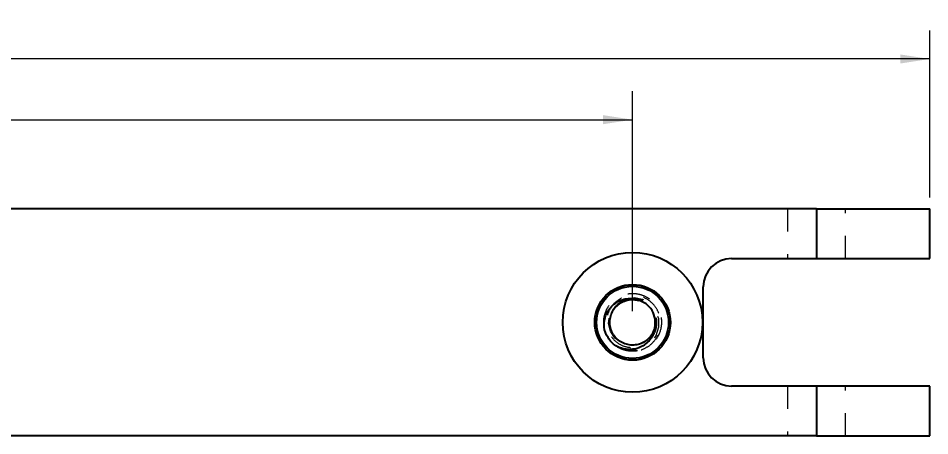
# Model space of a CAD drawing. Header units: inches. Extents: x 0 to 21.9, y 0.1 to 16.9.
# Drawn here: x 7.393 to 11.417, y 5.121 to 6.962 of the extents above; entities that cross this region are included whole.
import ezdxf

# ---------------------------------------------------------------- set-up
doc = ezdxf.new("R2010")
doc.units = ezdxf.units.IN
doc.header["$MEASUREMENT"] = 0
doc.linetypes.add('HIDDEN', pattern=[0.075, 0.05, -0.025])
doc.linetypes.add('PHANTOM', pattern=[0.5, 0.25, -0.05, 0.05, -0.05, 0.05, -0.05])
doc.layers.add('OBJECT', color=7, linetype='Continuous', lineweight=25)
doc.styles.add('SLDTEXTSTYLE0', font='TXT', dxfattribs={"width": 0.75})
doc.dimstyles.new('SLDDIMSTYLE0', dxfattribs={"dimtxt": 0.137795, "dimasz": 0.13, "dimexe": 0, "dimexo": 0.0625, "dimgap": 0.034449, "dimtad": 1, "dimdec": 3, "dimrnd": 1e-09, "dimzin": 4, "dimdsep": 46, "dimtxsty": 'SLDTEXTSTYLE0', "dimsah": 1, "dimcen": 0.09, "dimadec": 0, "dimazin": 1, "dimtfac": 1, "dimtdec": 3, "dimtofl": 0, "dimtmove": 0, "dimatfit": 3, "dimfxl": 1, "dimfrac": 2, "dimtolj": 1, "dimtzin": 12, "dimarcsym": 0})
doc.dimstyles.new('SLDDIMSTYLE1', dxfattribs={"dimtxt": 0.137795, "dimasz": 0.13, "dimexe": 0, "dimexo": 0.0625, "dimgap": 0.034449, "dimtad": 1, "dimdec": 3, "dimrnd": 1e-09, "dimzin": 12, "dimdsep": 46, "dimtxsty": 'SLDTEXTSTYLE0', "dimsah": 1, "dimcen": 0.09, "dimadec": 0, "dimazin": 3, "dimtfac": 1, "dimtdec": 3, "dimtofl": 0, "dimtmove": 0, "dimatfit": 3, "dimfxl": 1, "dimfrac": 2, "dimtolj": 1, "dimtzin": 12, "dimarcsym": 0})

# ---------------------------------------------------------------- blocks, each defined once
blk = doc.blocks.new('_D_26')
at = {"color": 7, "linetype": 'Continuous', "lineweight": 0}
for p, q in [((2.543, 6.1706), (2.543, 6.9069)), ((11.417, 6.1706), (11.417, 6.9069)), ((11.417, 6.7819), (2.543, 6.7819))]:
    blk.add_line(p, q, dxfattribs=at)
at = {"color": 7, "linetype": 'Continuous', "lineweight": 18}
for points in [[(2.543, 6.7819), (2.673, 6.7619), (2.673, 6.8019)], [(11.417, 6.7819), (11.287, 6.8019), (11.287, 6.7619)]]:
    blk.add_solid(points, dxfattribs=at)
at = {"color": 7, "linetype": 'Continuous', "lineweight": 18, "insert": (6.8217, 6.9595), "char_height": 0.1378, "attachment_point": 1, "style": 'SLDTEXTSTYLE0'}
blk.add_mtext('8.874', dxfattribs=at)
blk = doc.blocks.new('_D_30')
at = {"color": 7, "linetype": 'Continuous', "lineweight": 0}
for p, q in [((3.855, 5.6706), (3.855, 6.6393)), ((10.105, 5.6706), (10.105, 6.6393)), ((3.855, 6.5143), (10.105, 6.5143))]:
    blk.add_line(p, q, dxfattribs=at)
at = {"color": 7, "linetype": 'Continuous', "lineweight": 18}
for points in [[(3.855, 6.5143), (3.985, 6.4943), (3.985, 6.5343)], [(10.105, 6.5143), (9.975, 6.5343), (9.975, 6.4943)]]:
    blk.add_solid(points, dxfattribs=at)
at = {"color": 7, "linetype": 'Continuous', "lineweight": 18, "insert": (6.7509, 6.6919), "char_height": 0.1378, "attachment_point": 1, "style": 'SLDTEXTSTYLE0'}
blk.add_mtext('6.250', dxfattribs=at)

msp = doc.modelspace()

# ---------------------------------------------------------------- linework, layer by layer
at = {"color": 7, "linetype": 'HIDDEN', "lineweight": 18}
for p, q in [((10.78848, 6.12056), (10.78848, 5.90181)), ((11.04548, 5.90181), (11.04548, 6.12056)), ((10.20363, 5.63704), (10.19594, 5.6617)), ((10.20274, 5.59888), (10.2011, 5.59123)), ((10.78848, 5.33931), (10.78848, 5.12056)), ((11.04548, 5.12056), (11.04548, 5.33931))]:
    msp.add_line(p, q, dxfattribs=at)
at = {"color": 8, "linetype": 'PHANTOM', "lineweight": 18}
for p, q in [((10.91698, 6.12056), (10.91698, 5.90181)), ((10.91698, 5.33931), (10.91698, 5.12056))]:
    msp.add_line(p, q, dxfattribs=at)
at = {"color": 7, "linetype": 'HIDDEN', "lineweight": 18, "flags": 128}
msp.add_lwpolyline([(10.19814, 5.58038), (10.18118, 5.55263), (10.15452, 5.53086), (10.12196, 5.51905), (10.08723, 5.51869), (10.05418, 5.52986), (10.02649, 5.55149), (10.00746, 5.58108), (9.99916, 5.61571), (10.00276, 5.65113), (10.01803, 5.68385), (10.04336, 5.70977), (10.07608, 5.72608), (10.11276, 5.73072), (10.14904, 5.72306), (10.1814, 5.7035), (10.20552, 5.67439), (10.2191, 5.63817), (10.21995, 5.59932), (10.20792, 5.56176), (10.18379, 5.52974), (10.15037, 5.50721), (10.11025, 5.49656), (10.06885, 5.49963), (10.04567, 5.50763), (10.04567, 5.50763)], dxfattribs=at)
at = {"color": 7, "linetype": 'HIDDEN', "lineweight": 18}
for points, knots in [([(9.97907, 5.60003), (9.97823, 5.60798), (9.97619, 5.62706), (9.98141, 5.65757), (9.99524, 5.68853), (10.01682, 5.7148), (10.04445, 5.73456), (10.0763, 5.74639), (10.11013, 5.7495), (10.14361, 5.74372), (10.1744, 5.72936), (10.20037, 5.70746), (10.21977, 5.67956), (10.23117, 5.64756), (10.23383, 5.61369), (10.2276, 5.58029), (10.21283, 5.5497), (10.19059, 5.52402), (10.16244, 5.50499), (10.13029, 5.49402), (10.09636, 5.49179), (10.06315, 5.49856), (10.03266, 5.51323), (10.01693, 5.52882), (10.00928, 5.5364)], [0, 0, 0, 0, 0.0328382, 0.0788574, 0.125509, 0.1712007, 0.2172556, 0.2639019, 0.3095646, 0.3556542, 0.4022942, 0.4479299, 0.4940531, 0.5406857, 0.5862964, 0.6324524, 0.6790765, 0.7246643, 0.770852, 0.8174666, 0.8630334, 0.9092519, 0.9558559, 1, 1, 1, 1]), ([(10.1429, 5.49877), (10.15601, 5.50475), (10.18224, 5.5167), (10.21114, 5.54977), (10.22765, 5.5895), (10.22989, 5.63232), (10.21774, 5.67294), (10.19291, 5.70696), (10.15851, 5.73046), (10.11852, 5.74098), (10.0777, 5.73768), (10.04065, 5.72093), (10.01148, 5.69309), (9.99353, 5.65734), (9.98851, 5.61792), (9.99692, 5.57946), (10.01757, 5.54623), (10.04781, 5.52197), (10.08423, 5.50936), (10.12249, 5.50953), (10.15822, 5.52246), (10.18746, 5.54638), (10.20685, 5.57848), (10.21439, 5.61501), (10.20938, 5.65168), (10.19245, 5.68449), (10.16579, 5.70928), (10.13505, 5.72385), (10.11391, 5.72411), (10.10477, 5.72423)], [0, 0, 0, 0, 0.041106, 0.0822199, 0.1228386, 0.1631012, 0.2031522, 0.2426048, 0.2820799, 0.3207837, 0.3594908, 0.3976987, 0.4356797, 0.4734098, 0.5107057, 0.5479745, 0.5846243, 0.6212976, 0.6574977, 0.6935743, 0.7293884, 0.7649094, 0.8003565, 0.8353621, 0.8703857, 0.9049952, 0.9395583, 0.9738781, 1, 1, 1, 1]), ([(10.09267, 5.72382), (10.08228, 5.72174), (10.06029, 5.71732), (10.03198, 5.69681), (10.011, 5.66808), (10.001, 5.63391), (10.00277, 5.59839), (10.01661, 5.5663), (10.03428, 5.54404), (10.04845, 5.53704), (10.05225, 5.53516)], [0, 0, 0, 0, 0.1244581, 0.2631956, 0.4019732, 0.5394444, 0.6769316, 0.8136382, 0.9500204, 1, 1, 1, 1])]:
    msp.add_open_spline(points, degree=3, knots=knots, dxfattribs=at)
at = {"layer": 'OBJECT'}
for p, q in [((10.91698, 6.12056), (3.04296, 6.12056)), ((10.91698, 6.12056), (11.41698, 6.12056)), ((10.91698, 6.12056), (10.91698, 5.90181)), ((11.41698, 5.90181), (11.41698, 6.12056)), ((10.54198, 5.90181), (10.91698, 5.90181)), ((10.91698, 5.90181), (11.41698, 5.90181)), ((10.41698, 5.46431), (10.41698, 5.77681)), ((10.91698, 5.33931), (10.54198, 5.33931)), ((11.41698, 5.33931), (10.91698, 5.33931)), ((10.91698, 5.33931), (10.91698, 5.12056)), ((11.41698, 5.12056), (11.41698, 5.33931)), ((10.91698, 5.12056), (3.04296, 5.12056)), ((10.91698, 5.12056), (11.41698, 5.12056))]:
    msp.add_line(p, q, dxfattribs=at)
for radius in [0.30834, 0.16692, 0.15908]:
    msp.add_circle((10.10497, 5.62056), radius, dxfattribs=at)
for centre, radius, start, end in [((10.54198, 5.77681), 0.125, 90, 180), ((10.10497, 5.62056), 0.1005, 346.33999, 76.34002), ((10.54198, 5.46431), 0.125, 180, 270)]:
    msp.add_arc(centre, radius, start, end, dxfattribs=at)
for points, knots in [([(9.97907, 5.60003), (9.97856, 5.60953), (9.97905, 5.61891), (9.98219, 5.63743), (9.98491, 5.64665), (9.99231, 5.66391), (9.997, 5.67205), (10.0084, 5.68729), (10.01488, 5.69409), (10.02937, 5.70609), (10.03751, 5.71124), (10.05453, 5.7191), (10.06363, 5.72195), (10.08228, 5.72518), (10.09167, 5.72557), (10.11057, 5.72387), (10.11984, 5.72173), (10.12871, 5.71822)], [0, 0, 0, 0, 0.125, 0.125, 0.25, 0.25, 0.375, 0.375, 0.5, 0.5, 0.625, 0.625, 0.75, 0.75, 0.875, 0.875, 1, 1, 1, 1]), ([(10.20263, 5.59683), (10.19953, 5.58755), (10.19363, 5.56989), (10.17629, 5.54822), (10.15505, 5.53205), (10.13019, 5.52207), (10.10362, 5.51891), (10.07713, 5.52277), (10.05258, 5.53342), (10.03167, 5.55013), (10.0158, 5.57169), (10.00615, 5.59665), (10.00335, 5.62327), (10.00755, 5.64971), (10.01854, 5.67411), (10.03552, 5.6948), (10.0573, 5.71041), (10.08235, 5.71958), (10.10775, 5.72242), (10.12361, 5.71884), (10.13091, 5.71719)], [0, 0, 0, 0, 0.0614558, 0.1168403, 0.1723202, 0.2287168, 0.2840564, 0.3395832, 0.3959772, 0.4512743, 0.5068467, 0.5632369, 0.6184939, 0.6741108, 0.7304958, 0.7857151, 0.8413754, 0.897754, 0.952938, 1, 1, 1, 1]), ([(10.03046, 5.51702), (10.0169, 5.52678), (10.00531, 5.53921), (9.98772, 5.56763), (9.98176, 5.58354), (9.97907, 5.60003)], [0, 0, 0, 0, 0.5, 0.5, 1, 1, 1, 1]), ([(10.20263, 5.59683), (10.20168, 5.58742), (10.19947, 5.57835), (10.19257, 5.56089), (10.1879, 5.55264), (10.17656, 5.53778), (10.16986, 5.531), (10.15521, 5.51943), (10.14706, 5.51451), (10.12997, 5.50691), (10.12105, 5.5042), (10.10245, 5.50101), (10.0931, 5.50057), (10.07443, 5.50174), (10.06506, 5.50341), (10.04724, 5.50873), (10.03868, 5.51236), (10.03046, 5.51702)], [0, 0, 0, 0, 0.125, 0.125, 0.25, 0.25, 0.375, 0.375, 0.5, 0.5, 0.625, 0.625, 0.75, 0.75, 0.875, 0.875, 1, 1, 1, 1])]:
    msp.add_open_spline(points, degree=3, knots=knots, dxfattribs=at)

# ---------------------------------------------------------------- dimensions: what is measured, and where the dimension line sits
at = {"color": 7, "linetype": 'Continuous', "lineweight": 18}
for base, p1, p2, dimstyle, picture, middle in [((2.54296, 6.78186), (11.41698, 6.12056), (2.54296, 6.12056), 'SLDDIMSTYLE1', '_D_26', (7.05074, 6.78186)), ((10.10497, 6.51427), (3.85497, 5.62056), (10.10497, 5.62056), 'SLDDIMSTYLE0', '_D_30', (6.97997, 6.51427))]:
    dim = msp.add_linear_dim(base=base, p1=p1, p2=p2, dimstyle=dimstyle, dxfattribs=at)
    dim.commit()
    dim.dimension.update_dxf_attribs({"geometry": picture, "text_midpoint": middle, "dimtype": 160})

doc.saveas('drawing.dxf')
